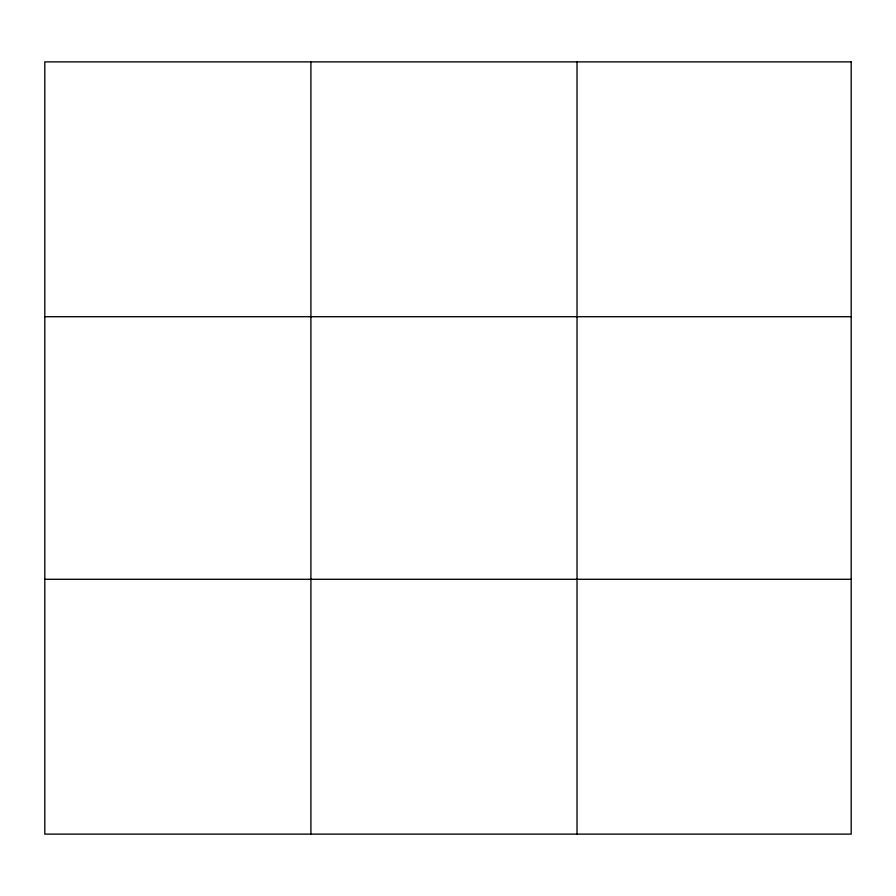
<?xml version="1.0" encoding="UTF-8"?>
<svg xmlns="http://www.w3.org/2000/svg" width="896" height="896" viewBox="0 0 896 896"><rect width="100%" height="100%" fill="white"/><g stroke="black" fill="none" stroke-linecap="round" stroke-linejoin="round"><path stroke-width="1.34" d="M310.912 834.12L310.912 61.88M577.024 834.12L577.024 61.88M44.8 316.714L851.2 316.714M44.8 579.286L851.2 579.286M851.2 61.88L851.2 834.12L44.8 834.12L44.8 61.88L851.2 61.88"/></g></svg>
